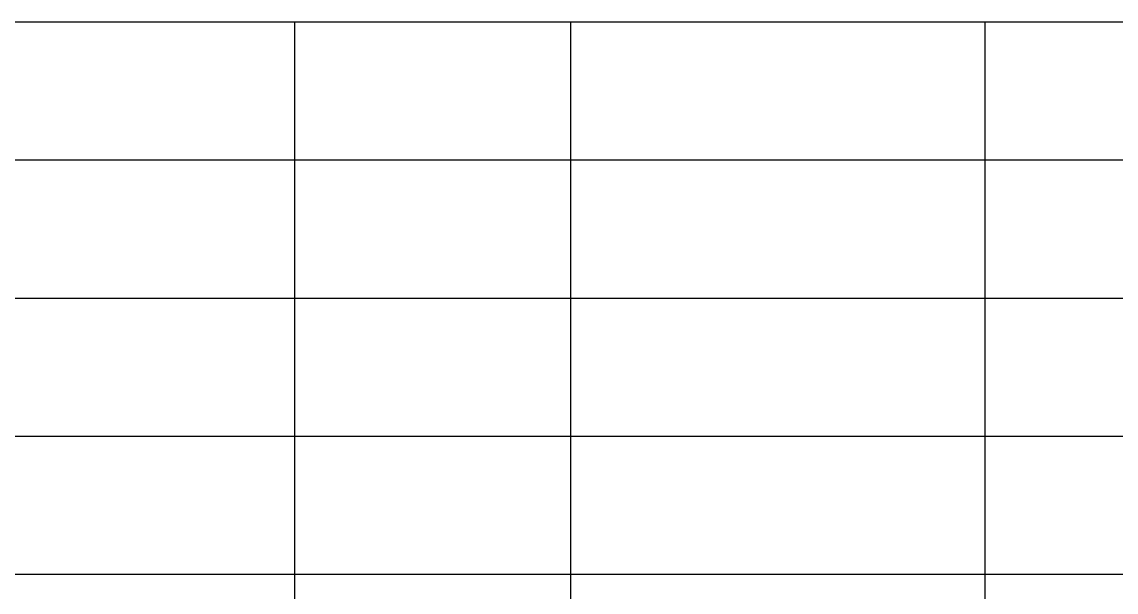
# Model space of a CAD drawing. Header units: millimetres. Extents: x 41890028 to 44740435, y 21258419 to 23626306.
# Drawn here: x 42887236 to 42907049, y 21278097 to 21288419 of the extents above; entities that cross this region are included whole.
import ezdxf
from ezdxf.enums import TextEntityAlignment as Align

# ---------------------------------------------------------------- set-up
doc = ezdxf.new("R2010")
doc.units = ezdxf.units.MM
doc.layers.add('ГЛ_Штамп', color=7, linetype='Continuous')
doc.layers.add('ГЛ_Штамп_Текст', color=7, linetype='Continuous')
doc.styles.add('ГеологияШтамп', font='times.ttf')

# ---------------------------------------------------------------- blocks, each defined once
blk = doc.blocks.new('ГЛ_форма3')
at = {"layer": 'ГЛ_Штамп'}
for p, q in [((-185, 55), (0, 55)), ((-155, 55), (-155, 30)), ((-145, 55), (-145, 0)), ((-130, 55), (-130, 0)), ((-185, 50), (-120, 50)), ((-185, 45), (-120, 45)), ((-185, 40), (-120, 40)), ((-185, 35), (-120, 35))]:
    blk.add_line(p, q, dxfattribs=at)
at = {"layer": 'ГЛ_Штамп_Текст', "style": 'ГеологияШтамп', "flags": 8}
for tag, height, p in [('Проект', 4, (-60, 50)), ('НаимПроекта1', 3, (-60, 41)), ('НаимПроекта2', 3, (-60, 35)), ('Альбом1', 2.8, (-85.109, 27.5)), ('Альбом2', 2.8, (-85.109, 22.5)), ('СТ', 3, (-42.5, 20.252)), ('Лист', 3, (-27.5, 20.252)), ('Лис-в', 3, (-10, 20.252)), ('Альбом3', 2.8, (-85.109, 17.5)), ('НаимЛист1', 2.8, (-85.109, 12.5)), ('НаимЛист2', 2.8, (-85.109, 7.5)), ('НаимЛист3', 2.8, (-85.109, 2.5))]:
    blk.add_attdef(tag, text='', height=height, dxfattribs=at).set_placement(p, align=Align.MIDDLE_CENTER)
at = {"layer": 'ГЛ_Штамп_Текст', "style": 'ГеологияШтамп', "width": 0.9, "flags": 8}
for tag, p in [('ФИО_1', (-164.87, 22.5)), ('Надпись1', (-184.365, 22.5)), ('Надпись2', (-184.365, 17.5)), ('ФИО_2', (-164.87, 17.5)), ('Надпись3', (-184.365, 12.5)), ('ФИО_3', (-164.87, 12.5)), ('Надпись4', (-184.365, 7.5)), ('ФИО_4', (-164.87, 7.5)), ('Надпись5', (-184.365, 2.5)), ('ФИО_5', (-164.87, 2.5))]:
    blk.add_attdef(tag, text='', height=2.5, dxfattribs=at).set_placement(p, align=Align.MIDDLE_LEFT)

msp = doc.modelspace()

# ---------------------------------------------------------------- block references
at = {"xscale": 500, "yscale": 500, "zscale": 500}
msp.add_blockref('ГЛ_форма3', (42969670.445, 21260919.467), dxfattribs=at)

doc.saveas('drawing.dxf')
